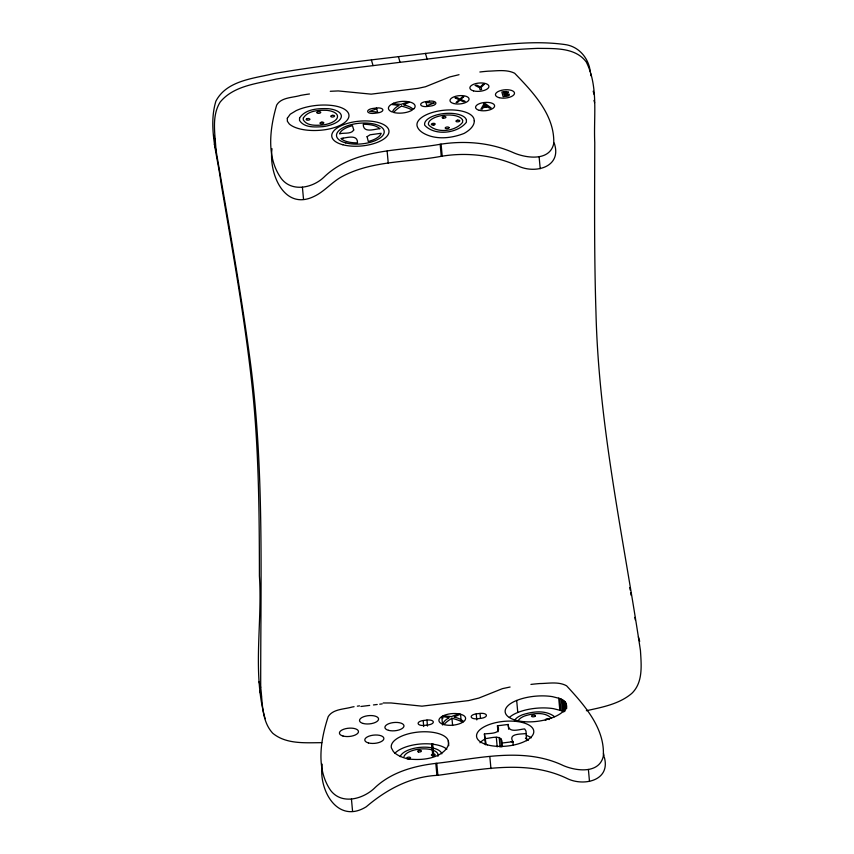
<?xml version="1.0" encoding="UTF-8"?>
<svg xmlns="http://www.w3.org/2000/svg" width="854" height="854" viewBox="0 0 854 854"><rect width="100%" height="100%" fill="white"/><g stroke="black" fill="none" stroke-linecap="round" stroke-linejoin="round"><path stroke-width="1.28" d="M265.124 718.694C252.143 672.493 262.52 623.324 259.413 576.034C259.328 514.183 258.879 452.204 252.581 390.609C245.301 320.666 232.608 251.439 220.866 182.148C217.589 155.812 207.885 127.641 215.881 101.188C226.716 80.329 253.787 78.547 274.07 73.519C332.323 63.623 391.185 57.869 449.78 50.461C487.944 47.151 526.598 39.188 564.91 44.547C578.863 46.319 588.95 58.35 590.295 72.003M321.798 742.681C305.348 742.692 286.25 744.464 272.725 733.234C261.452 720.957 262.68 702.885 260.705 687.427C260.523 576.397 264.687 464.704 249.304 354.378C239.995 285.919 227.58 217.941 215.945 149.856C215.24 134.057 211.28 116.357 220.172 102.074C233.537 85.784 256.531 83.724 275.714 79.187C316.93 71.939 358.573 67.53 400.067 62.31C445.895 57.111 491.626 50.215 537.764 48.358C554.235 48.667 575.297 47.098 586.292 62.022C598.675 86.692 593.509 116.123 594.758 142.565C594.597 199.121 594.149 255.698 595.964 312.244C598.665 426.327 623.676 538.159 640.447 650.556C641.311 665.01 643.286 682.357 631.789 693.405C619.139 704.166 602.123 707.251 586.367 710.72M322.225 764.181C318.2 789.384 337.245 824.718 366.238 806.795C386.488 789.491 410.582 776.521 437.867 775.315C480.354 769.7 527.025 758.875 567.675 778.773C584.296 786.587 610.994 780.428 604.248 756.975M437.963 756.281L438.027 754.317A17.229 7.472 -5.2 0 0 421.225 748.937A17.229 7.472 -5.2 0 0 403.974 756.623M526.598 740.749L526.021 731.141L524.676 728.921C519.339 729.273 508.002 733.682 508.215 724.459L497.423 725.804C502.536 734.269 489.128 733.18 484.399 733.96L486.204 744.592M272.02 148.724C268.583 172.807 283.806 211.461 314.261 196.324C324.958 191.243 332.419 181.39 343.009 176.073C373.134 160.328 408.756 162.463 441.262 156.314C467.341 151.927 494.22 155.321 518.325 166.103C535.554 174.216 562.434 166.914 554.214 143.066M462.729 722.249L464.523 720.808A13.408 5.807 -5.2 0 0 460.552 714.222L457.552 713.666A13.408 5.807 -5.2 0 0 444.283 715.321L441.785 716.57A13.408 5.807 -5.2 0 0 441.539 723.68L443.973 724.598A13.408 5.807 -5.2 0 0 462.729 722.249A47.867 20.752 -5.2 0 0 453.442 718.662L451.947 718.289L450.763 719.004A47.867 20.752 -5.2 0 0 443.973 724.598M434.216 124.823L433.266 125.004A1.911 0.833 -5.2 0 1 431.483 124.011A1.911 0.833 -5.2 0 1 434.505 123.446A1.911 0.833 -5.2 0 1 434.216 124.823L433.266 125.004M309.447 93.983L306.244 94.442A95.797 41.515 -5.2 0 0 300.747 95.36C292.837 97.794 281.169 97.175 276.653 105.127C269.747 128.751 266.096 157.531 281.425 178.7C292.004 192.406 312.596 187.933 323.73 177.376C354.282 147.561 401.551 151.211 440.162 144.283C464.95 140.408 490.794 142.522 513.83 152.855C526.619 158.342 549.827 161.385 553.734 143.579C554.919 115.258 533.024 92.221 514.62 73.23C506.518 69.206 496.911 70.967 488.189 71.17A88.314 38.281 -5.2 0 0 482.884 71.661L479.863 72.003M354.068 706.696A88.314 38.281 -5.2 0 0 352.136 707.027C344.205 709.354 332.889 708.937 328.182 716.687C320.506 740.087 315.756 768.92 330.69 790.484C342.102 805.429 364.082 798.789 375.418 787.249C392.05 771.856 414.766 765.75 436.768 763.284C478.016 758.619 523.459 746.588 563.181 765.515C576.034 771.119 599.081 774.098 603.287 756.377C605.219 728.43 584.307 705.041 566.597 685.815C558.569 681.332 548.599 683.478 539.781 683.552A95.797 41.515 -5.2 0 0 534.156 684.054L530.932 684.406M513.243 745.296L512.912 741.688L502.12 743.033C502.333 733.81 490.997 738.219 485.659 738.571M459.036 74.693L449.738 76.956L425.484 86.745L417.862 88.389L371.17 94.153L338.269 90.93L330.274 91.293M357.335 706.173L359.523 705.863M510.084 687.022L502.44 688.644L478.88 698.06L468.697 700.579L421.961 706.162L391.079 702.97L383.19 702.97M423.157 720.53L426.957 720.061A5.743 2.487 -5.2 0 1 433.298 721.779A5.743 2.487 -5.2 0 1 428.281 724.918L424.491 725.398A5.743 2.487 -5.2 0 1 418.14 723.68A5.743 2.487 -5.2 0 1 423.157 720.53L423.712 726.551M476.233 713.891L480.033 713.421A5.743 2.487 -5.2 0 1 486.374 715.14A5.743 2.487 -5.2 0 1 481.357 718.278L477.567 718.758A5.743 2.487 -5.2 0 1 471.216 717.04A5.743 2.487 -5.2 0 1 476.233 713.891L476.788 719.911M431.665 743.717L432.658 743.653L433.757 755.683L432.764 755.747A1.911 0.833 -5.2 0 1 431.74 754.53A1.911 0.833 -5.2 0 1 434.867 754.328A1.911 0.833 -5.2 0 1 433.757 755.683L432.764 755.747L431.665 743.717L432.658 743.653M360.911 706.471L369.697 705.404M373.454 704.945L377.212 704.486M379.72 704.187L382.229 703.877M525.936 733.533C521.207 734.323 507.799 733.223 512.912 741.688M512.902 742.179L511.194 741.571M559.808 698.508L552.346 696.629A33.541 14.539 -5.2 0 0 516.681 700.451A28.726 12.447 -5.2 0 0 507.159 715.791A28.726 12.447 -5.2 0 0 537.081 721.374A33.541 14.539 -5.2 0 0 566.074 707.411C567.867 703.141 563.384 699.714 559.808 698.508L560.918 710.539L563.747 711.926L562.647 699.896M560.918 710.539L553.445 708.66A33.541 14.539 -5.2 0 0 517.78 712.482A28.726 12.447 -5.2 0 0 509.379 717.445M554.556 716.709C545.621 709.653 532.501 711.521 522.338 714.819A21.062 9.127 -5.2 0 0 514.439 720.637M551.417 718.257C544.703 711.371 532.971 713.368 524.612 715.983A17.229 7.472 -5.2 0 0 517.876 721.416M593.167 91.186L594.149 94.58M593.957 100.377L594.608 102.651M638.386 636.828L639.699 641.354M425.452 53.364L427.096 59.033M398.423 56.642L400.067 62.31M371.394 59.94L373.049 65.598M213.553 134.985L215.197 140.654M214.301 144.187L215.945 149.856M259.061 681.759L260.705 687.427M259.851 690.961L261.495 696.629M603.479 753.409L604.077 755.843M629.74 587.552L630.177 590.093M630.615 592.644L631.053 595.185M634.885 617.367L635.333 619.983M590.584 73.305L590.936 75.75M539.109 156.688L540.219 168.708M588.395 769.443L589.495 781.474M566.383 704.358L566.597 706.77M566.426 706.034L566.65 708.446M566.053 703.386L566.49 708.201M565.508 702.447L566.053 708.457M565.124 701.988L565.786 709.215M564.75 701.54L565.519 709.962M563.8 700.696L564.782 711.521M561.313 699.17L562.412 711.201M558.708 698.124L559.808 710.154M516.681 700.451L517.78 712.482M508.215 724.459L508.664 729.273M502.12 743.033L502.451 746.642M500.786 738.496L501.565 746.919M499.206 737.472L500.092 747.101M497.423 725.804L497.978 731.825M496.313 737.28L497.188 746.908M441.102 144.155L442.201 156.186M440.162 144.283L441.262 156.314M489.844 756.644L490.943 768.675M484.399 733.96L485.392 744.784M480.033 713.421L480.471 718.225M461.096 720.232L460.552 714.222A47.867 20.752 -5.2 0 0 455.321 716.485L454.093 717.104L455.363 717.392A24.777 10.739 -5.2 0 1 463.541 721.598M451.947 718.289L452.609 725.505M448.297 740.866A39.892 17.293 -5.2 0 1 440.824 753.719C431.398 759.548 419.335 760.103 408.586 759.046A39.892 17.293 -5.2 0 1 393.32 751.456L391.431 747.976A28.726 12.447 -5.2 0 1 416.56 732.262A28.726 12.447 -5.2 0 1 448.297 740.866L448.745 745.67M442.778 718.588L442.553 716.186A24.777 10.739 -5.2 0 1 449.311 716.367L451.382 716.613A24.713 10.707 -5.2 0 1 459.516 714.029M442.553 724.993L441.785 716.57A47.867 20.752 -5.2 0 1 447.848 717.413L449.204 717.68L448.19 718.246A24.713 10.707 -5.2 0 0 442.767 724.139M387.14 151.126L388.239 163.146M436.768 763.284L437.867 775.315M435.818 763.401L436.917 775.421M432.156 743.717L433.266 755.747M426.957 720.061L427.502 726.071M302.412 187.207L303.522 199.238M351.453 799.088L352.553 811.119M521.837 722.057A1.911 0.833 -5.2 0 1 522.328 721.972L522.819 721.94A1.911 0.833 -5.2 0 1 523.726 722.036M545.813 720.381A1.911 0.833 -5.2 0 1 545.332 720.039L545.855 719.196A1.911 0.833 -5.2 0 1 547.713 718.854L548.161 718.908A1.911 0.833 -5.2 0 1 549.09 719.57M394.687 753.452A28.726 12.447 -5.2 0 1 420.467 743.994A28.726 12.447 -5.2 0 1 446.834 749.171M400.195 756.665A21.062 9.127 -5.2 0 1 421.278 747.271A21.062 9.127 -5.2 0 1 441.817 753.836M479.991 742.777A28.726 12.447 -5.2 0 1 485.798 738.561M526.277 735.358A28.726 12.447 -5.2 0 1 531.273 737.835M525.413 738.144A23.933 10.376 -5.2 0 1 528.445 740.29M507.895 94.805L504.565 95.99L504.095 94.26L507.895 94.805M299.562 118.044L299.53 120.446C304.28 128.025 315.158 127.107 322.961 126.648A21.062 9.127 -5.2 0 0 341.152 117.468A21.062 9.127 -5.2 0 0 328.512 108.704C318.574 108.298 305.476 108.8 299.562 118.044M303.341 117.991L303.309 119.955C307.205 126.157 316.097 125.41 322.492 125.036A17.229 7.472 -5.2 0 0 337.373 117.521A17.229 7.472 -5.2 0 0 327.029 110.358C318.905 110.017 308.187 110.433 303.341 117.991M462.622 120.382L462.59 122.346C455.331 131.612 436.672 133.694 428.537 124.78A17.229 7.472 -5.2 0 1 443.439 115.311A17.229 7.472 -5.2 0 1 462.622 120.382M466.412 119.902L466.38 122.293C457.488 133.619 434.697 136.16 424.748 125.271A21.062 9.127 -5.2 0 1 442.97 113.689A21.062 9.127 -5.2 0 1 466.412 119.902M508.45 92.2L506.507 93.716L509.294 94.25C510.222 96.95 504.372 96.032 503.145 96.694L501.853 91.944L506.219 91.474L508.45 92.2M474.29 120.756L474.13 122.624A39.892 17.293 -5.2 0 1 464.074 133.427C453.848 137.419 441.934 139.287 431.153 136.373A39.892 17.293 -5.2 0 1 417.179 126.253A28.726 12.447 -5.2 0 1 442.02 110.454A28.726 12.447 -5.2 0 1 473.981 118.919L474.29 120.756M353.737 129.989C351.25 134.505 343.852 132.445 339.572 133.864A21.062 9.127 -5.2 0 1 352.456 125.677L353.737 129.989M367.071 136.693L368.287 141.476A21.062 9.127 -5.2 0 0 381.162 133.288L370.06 134.793L367.071 136.693M506.881 92.563L503.977 93.833L503.55 92.253L506.881 92.563M287.328 118.226L287.36 121.247L289.303 124.001A33.541 14.539 -5.2 0 0 323.912 129.883A28.726 12.447 -5.2 0 0 348.71 117.361A28.726 12.447 -5.2 0 0 331.469 105.416A33.541 14.539 -5.2 0 0 296.189 110.614L290.275 114.19L287.328 118.226M449.033 127.705L448.766 128.143A1.911 0.833 -5.2 0 1 446.386 128.666A1.911 0.833 -5.2 0 1 445.286 127.758L445.788 127.353A1.911 0.833 -5.2 0 1 447.87 127.022A1.911 0.833 -5.2 0 1 449.033 127.705M483.962 103.942L480.855 109.237L482.318 109.056L483.172 107.583L487.869 106.996L489.438 108.159L491.135 107.946L485.52 103.75L483.962 103.942M484.837 104.743L483.492 107.028L487.282 106.558L484.837 104.743M317.165 112.205L316.973 112.418A1.911 0.833 -5.2 0 0 317.453 113.187L317.848 113.294A1.911 0.833 -5.2 0 0 319.3 113.272L319.759 113.155A1.911 0.833 -5.2 0 0 320.709 112.258A1.911 0.833 -5.2 0 0 319.321 111.66L318.82 111.66A1.911 0.833 -5.2 0 0 317.165 112.205M484.303 84.236L481.09 87.482L481.635 89.478L480.065 89.67L479.521 87.695L475.07 85.4L476.874 85.176L480.332 86.948L482.841 84.429L484.303 84.236M459.121 99.737L456.089 102.576L457.584 102.384L459.986 100.142L463.316 101.669L465.174 101.434L460.872 99.438L463.786 96.705L462.313 96.897L459.996 99.032L456.837 97.58L454.979 97.815L459.121 99.737M414.083 108.607L413.197 109.333A24.713 10.707 -5.2 0 0 404.924 105.181L403.664 104.903L404.785 104.327A47.867 20.752 -5.2 0 1 409.973 102.042A13.408 5.807 -5.2 0 1 414.083 108.607M535.074 716.271L534.764 716.463A1.911 0.833 -5.2 0 1 533.398 716.805L532.907 716.805A1.911 0.833 -5.2 0 1 531.53 716.207A1.911 0.833 -5.2 0 1 532.501 715.31L532.96 715.193A1.911 0.833 -5.2 0 1 534.796 715.289L535.095 715.438A1.911 0.833 -5.2 0 1 535.074 716.271M401.444 106.131L400.27 106.857A47.867 20.752 -5.2 0 0 393.577 112.461A13.408 5.807 -5.2 0 0 412.322 110.049A47.867 20.752 -5.2 0 0 402.949 106.504L401.444 106.131M398.807 105.565L397.783 106.142A24.777 10.739 -5.2 0 0 392.477 112.055L391.132 111.564A13.408 5.807 -5.2 0 1 391.228 104.455A47.867 20.752 -5.2 0 1 397.323 105.288L398.807 105.565M393.705 103.206L392.082 104.028A24.713 10.707 -5.2 0 1 400.974 104.423L402.853 103.697A24.777 10.739 -5.2 0 1 409.045 101.872L406.963 101.498A13.408 5.807 -5.2 0 0 393.705 103.206M307.098 118.685L306.703 118.855A1.911 0.833 -5.2 0 0 307.301 120.168A1.911 0.833 -5.2 0 0 309.959 119.208L309.009 118.557A1.911 0.833 -5.2 0 0 307.098 118.685M376.689 108.81L369.59 111.404L377.639 112.045L376.689 108.81M433.971 103.099L426.861 105.693L425.922 102.459L433.971 103.099M409.792 758.576L408.372 758.832A1.911 0.833 -5.2 0 1 406.739 758.117A1.911 0.833 -5.2 0 1 408.425 757.178L408.927 757.146A1.911 0.833 -5.2 0 1 410.496 757.647A1.911 0.833 -5.2 0 1 409.792 758.576M332.43 115.354L331.939 115.45A1.911 0.833 -5.2 0 0 330.776 116.411A1.911 0.833 -5.2 0 0 332.398 117.009L332.9 116.977A1.911 0.833 -5.2 0 0 334.554 115.92A1.911 0.833 -5.2 0 0 332.43 115.354M457.648 120.19L457.168 120.275A1.911 0.833 -5.2 0 0 455.983 121.129A1.911 0.833 -5.2 0 0 457.146 121.823L458.609 121.716A1.911 0.833 -5.2 0 0 459.74 120.649A1.911 0.833 -5.2 0 0 457.648 120.19M379.816 128.676C374.436 129.061 363.196 133.491 363.238 124.289A21.062 9.127 -5.2 0 1 379.816 128.676M343.105 138.156L340.927 138.476A21.062 9.127 -5.2 0 0 357.506 142.864C357.794 134.633 348.112 137.366 343.105 138.156M376.443 107.999L372.664 108.49A5.743 2.487 -5.2 0 0 367.69 111.65A5.743 2.487 -5.2 0 0 374.084 113.347L377.874 112.856A5.743 2.487 -5.2 0 0 382.838 109.696A5.743 2.487 -5.2 0 0 376.443 107.999M429.466 101.167L425.676 101.647A5.743 2.487 -5.2 0 0 420.712 104.807A5.743 2.487 -5.2 0 0 427.107 106.504L430.896 106.013A5.743 2.487 -5.2 0 0 435.86 102.854A5.743 2.487 -5.2 0 0 429.466 101.167M321.915 122.175L321.414 122.239A1.911 0.833 -5.2 0 0 320.004 123.254A1.911 0.833 -5.2 0 0 321.883 123.841L322.385 123.777A1.911 0.833 -5.2 0 0 323.794 122.762A1.911 0.833 -5.2 0 0 321.915 122.175M388.517 730.341A9.575 4.153 -5.2 0 0 403.889 726.54A9.575 4.153 -5.2 0 0 390.918 723.028A9.575 4.153 -5.2 0 0 388.517 730.341M343.03 736.041A9.575 4.153 -5.2 0 0 358.392 732.241A9.575 4.153 -5.2 0 0 345.432 728.729A9.575 4.153 -5.2 0 0 343.03 736.041M363.121 723.466A9.575 4.153 -5.2 0 0 378.482 719.666A9.575 4.153 -5.2 0 0 365.523 716.154A9.575 4.153 -5.2 0 0 363.121 723.466M368.426 742.927A9.575 4.153 -5.2 0 0 383.788 739.116A9.575 4.153 -5.2 0 0 370.828 735.604A9.575 4.153 -5.2 0 0 368.426 742.927M487.41 744.859A28.726 12.447 -5.2 0 0 533.494 733.458A28.726 12.447 -5.2 0 0 494.605 722.922A28.726 12.447 -5.2 0 0 487.41 744.859M418.556 751.968A1.911 0.833 -5.2 0 0 421.438 751.05A1.911 0.833 -5.2 0 0 418.609 750.517A1.911 0.833 -5.2 0 0 418.556 751.968M443.077 118.119A1.911 0.833 -5.2 0 0 445.948 117.19A1.911 0.833 -5.2 0 0 443.098 116.678A1.911 0.833 -5.2 0 0 443.077 118.119M453.677 103.526A9.575 4.153 -5.2 0 0 468.985 99.672A9.575 4.153 -5.2 0 0 455.929 96.214A9.575 4.153 -5.2 0 0 453.677 103.526M473.543 90.887A9.575 4.153 -5.2 0 0 488.851 87.033A9.575 4.153 -5.2 0 0 475.806 83.575A9.575 4.153 -5.2 0 0 473.543 90.887M499.12 97.666A9.575 4.153 -5.2 0 0 514.428 93.812A9.575 4.153 -5.2 0 0 501.373 90.353A9.575 4.153 -5.2 0 0 499.12 97.666M342.806 144.742A28.726 12.447 -5.2 0 0 388.73 133.181A28.726 12.447 -5.2 0 0 349.585 122.805A28.726 12.447 -5.2 0 0 342.806 144.742M479.243 110.305A9.575 4.153 -5.2 0 0 494.551 106.44A9.575 4.153 -5.2 0 0 481.507 102.992A9.575 4.153 -5.2 0 0 479.243 110.305M345.731 142.885A23.933 10.376 -5.2 0 0 384.001 133.245A23.933 10.376 -5.2 0 0 351.378 124.599A23.933 10.376 -5.2 0 0 345.731 142.885"/></g></svg>
